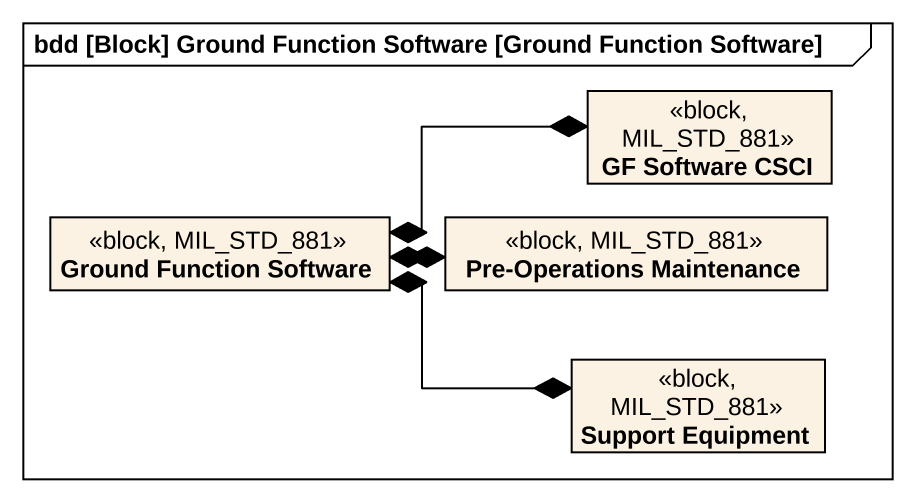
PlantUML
@startuml
mainframe bdd [Block] Ground Function Software [Ground Function Software]
hide circle
hide empty members
class "GF Software CSCI" as GF_Software_CSCI <<block, MIL_STD_881>>
class "Ground Function Software" as Ground_Function_Software <<block, MIL_STD_881>>
class "Pre-Operations Maintenance" as Pre_Operations_Maintenance <<block, MIL_STD_881>>
class "Support Equipment" as Support_Equipment <<block, MIL_STD_881>>
Ground_Function_Software *-right-* GF_Software_CSCI
Ground_Function_Software *-right-* Pre_Operations_Maintenance
Ground_Function_Software *-right-* Support_Equipment
@enduml
